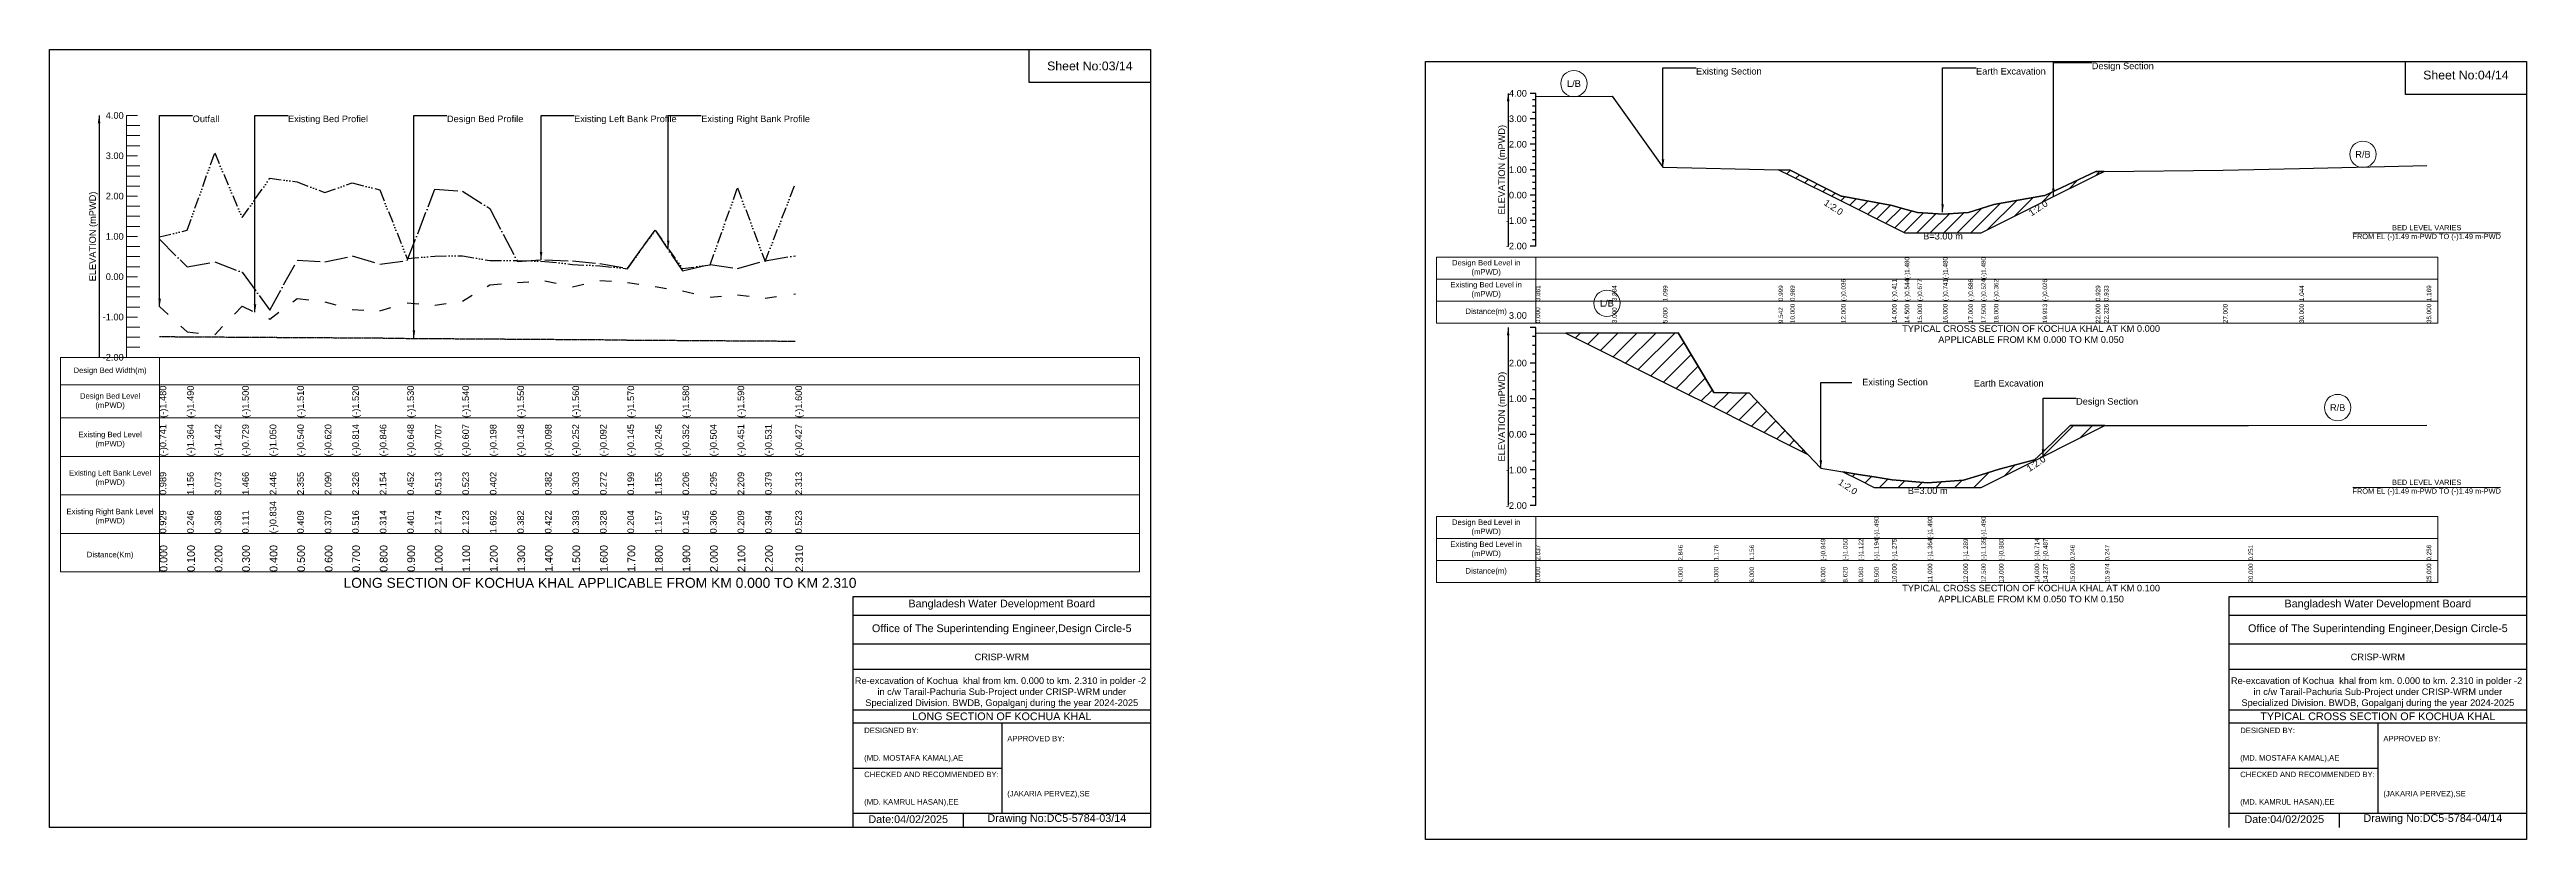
# Model space of a CAD drawing. Header units: inches. Extents: x 91000 to 258000, y -5743 to 6664.
# Drawn here: x 120000 to 138000, y -5743 to 0 of the extents above; entities that cross this region are included whole.
import ezdxf

# ---------------------------------------------------------------- set-up
doc = ezdxf.new("R2010")
doc.units = ezdxf.units.IN
doc.header["$LTSCALE"] = 7
doc.header["$MEASUREMENT"] = 0
for name, pattern in [('ACAD_ISO03W100', [30, 12, -18]), ('ACAD_ISO04W100', [30, 24, -3, 0, -3]), ('ACAD_ISO14W100', [24, 12, -3, 0, -3, 0, -3, 0, -3]), ('CENTER', [2, 1.25, -0.25, 0.25, -0.25])]:
    doc.linetypes.add(name, pattern=pattern)
for name, color, linetype, lineweight in [('Cross section Data Border', 7, 'Continuous', 9), ('Cross Section Labels', 7, 'Continuous', 9), ('Design Bed Level Long Section', 7, 'CENTER', 25), ('Existing Bed Level for Long Section', 7, 'ACAD_ISO03W100', 25), ('Existing Left Bank of Long section', 7, 'ACAD_ISO04W100', 25), ('Existing Right Bank of Long Section', 7, 'ACAD_ISO14W100', 25), ('Existing_Bed_Level for Xsection', 7, 'Continuous', 25), ('Long Section Border', 7, 'Continuous', 9), ('Long Section Labels', 7, 'Continuous', 9), ('Vscale for Long Section', 7, 'Continuous', 9)]:
    doc.layers.add(name, color=color, linetype=linetype, lineweight=lineweight)
doc.styles.get("Standard").update_dxf_attribs({"font": 'arial.ttf'})
doc.dimstyles.get("Standard").update_dxf_attribs({"dimtxt": 0.18, "dimasz": 0.18, "dimexe": 0.18, "dimexo": 0.0625, "dimgap": 0.09, "dimtad": 0, "dimtih": 1, "dimtoh": 1, "dimdec": 4, "dimzin": 0, "dimdsep": 46, "dimtxsty": 'Standard', "dimcen": 0.09, "dimadec": 0, "dimazin": 0, "dimtfac": 1, "dimtdec": 4, "dimtofl": 0, "dimtmove": 0, "dimatfit": 3, "dimfxl": 1, "dimtolj": 1, "dimtzin": 0, "dimarcsym": 0})
pattern_1 = [(45, (0, -87.28), (-68.677746, 68.677746), [])]

msp = doc.modelspace()

# ---------------------------------------------------------------- hatches: boundary and pattern name
at = {"layer": 'Existing_Bed_Level for Xsection'}
h = msp.add_hatch(dxfattribs=at)
h.set_pattern_fill('ANSI31', color=256, scale=555, style=0)
h.paths.add_polyline_path([(132565, -874), (132650, -916), (133020, -1101), (133024, -1103), (133390, -1286), (133482, -1333), (133575, -1333), (133760, -1333), (133945, -1333), (134038, -1333), (134130, -1286), (134484, -1110), (134500, -1101), (134870, -916), (134930, -886), (134870, -887), (134500, -1061), (134484, -1064), (134130, -1126), (134038, -1156), (133945, -1186), (133760, -1196), (133575, -1184), (133482, -1160), (133390, -1135), (133024, -1066), (133020, -1066), (132650, -876)])
h = msp.add_hatch(dxfattribs=at)
h.set_pattern_fill('ANSI31', color=256, scale=777, style=0)
h.set_pattern_definition(pattern_1)
h.paths.add_polyline_path([(131018, -2063), (131836, -2472), (132095, -2601), (132354, -2731), (132774, -2941), (132354, -2499), (132095, -2493), (131836, -2061)])
h = msp.add_hatch(dxfattribs=at)
h.set_pattern_fill('ANSI31', color=256, scale=777, style=0)
h.set_pattern_definition(pattern_1)
h.paths.add_polyline_path([(133033, -3070), (133147, -3127), (133260, -3184), (133390, -3184), (133649, -3184), (133908, -3184), (134038, -3184), (134167, -3119), (134426, -2990), (134487, -2959), (134685, -2860), (134937, -2734), (134685, -2734), (134487, -2924), (134426, -2983), (134167, -3052), (134038, -3092), (133908, -3132), (133649, -3151), (133390, -3128), (133260, -3107), (133147, -3089)])

# ---------------------------------------------------------------- linework, layer by layer
for points in [[(120000, 0), (128000, 0), (128000, -5656), (120000, -5656)], [(127120, 0), (128000, 0), (128000, -240), (127120, -240)], [(130000, -87), (138000, -87), (138000, -5743), (130000, -5743)], [(137120, -87), (138000, -87), (138000, -327), (137120, -327)]]:
    msp.add_lwpolyline(points, close=True)
for points in [[(125840, -5656), (125840, -3976), (128000, -3976)], [(125840, -4112), (128000, -4112)], [(135840, -5656), (135840, -3976), (138000, -3976)], [(135840, -4112), (138000, -4112)], [(125840, -4320), (128000, -4320)], [(135840, -4320), (138000, -4320)], [(125840, -4504), (128000, -4504)], [(135840, -4504), (138000, -4504)], [(125840, -4800), (128000, -4800)], [(135840, -4800), (138000, -4800)], [(125840, -4896), (128000, -4896)], [(126920, -4896), (126920, -5552)], [(135840, -4896), (138000, -4896)], [(136920, -4896), (136920, -5552)], [(125840, -5224), (126920, -5224)], [(135840, -5224), (136920, -5224)], [(125840, -5552), (128000, -5552)], [(126640, -5552), (126640, -5656)], [(135840, -5552), (138000, -5552)], [(136640, -5552), (136640, -5656)]]:
    msp.add_lwpolyline(points)
at = {"layer": 'Cross section Data Border'}
for points in [[(130080, -1509), (137355, -1509), (137355, -1989), (130080, -1989)], [(130080, -3396), (137355, -3396), (137355, -3876), (130080, -3876)]]:
    msp.add_lwpolyline(points, close=True, dxfattribs=at)
for points in [[(130800, -1509), (130800, -1989)], [(130080, -1669), (137355, -1669)], [(130080, -1829), (137355, -1829)], [(130800, -3396), (130800, -3876)], [(130080, -3556), (137355, -3556)], [(130080, -3716), (137355, -3716)]]:
    msp.add_lwpolyline(points, dxfattribs=at)
at = {"layer": 'Cross Section Labels'}
for points in [[(136739, -1333), (137811, -1333)], [(136739, -3184), (137811, -3184)]]:
    msp.add_lwpolyline(points, dxfattribs=at)
for centre in [(131078, -248), (136812, -762), (131318, -1845), (136628, -2603)]:
    msp.add_circle(centre, 96, dxfattribs=at)
at = {"layer": 'Design Bed Level Long Section'}
msp.add_lwpolyline([(120800, -2086), (121000, -2089), (121200, -2089), (121400, -2092), (121600, -2092), (121800, -2094), (122000, -2094), (122200, -2097), (122400, -2097), (122600, -2100), (122800, -2100), (123000, -2103), (123200, -2103), (123400, -2106), (123600, -2106), (123800, -2109), (124000, -2109), (124200, -2112), (124400, -2112), (124600, -2115), (124800, -2115), (125000, -2118), (125200, -2118), (125420, -2121)], dxfattribs=at)
at = {"layer": 'Existing Bed Level for Long Section'}
msp.add_lwpolyline([(120800, -1869), (121000, -2052), (121200, -2075), (121400, -1866), (121600, -1960), (121800, -1810), (122000, -1834), (122200, -1891), (122400, -1900), (122600, -1842), (122800, -1859), (123000, -1830), (123200, -1710), (123400, -1695), (123600, -1681), (123800, -1726), (124000, -1679), (124200, -1694), (124400, -1724), (124600, -1755), (124800, -1800), (125000, -1784), (125200, -1808), (125420, -1777)], dxfattribs=at)
at = {"layer": 'Existing Left Bank of Long section'}
msp.add_lwpolyline([(120800, -1380), (121000, -1580), (121200, -1544), (121400, -1619), (121600, -1896), (121800, -1532), (122000, -1544), (122200, -1501), (122400, -1560), (122600, -1535), (122800, -1015), (123000, -1030), (123200, -1156), (123400, -1540), (123600, -1528), (123800, -1537), (124000, -1556), (124200, -1592), (124400, -1313), (124600, -1610), (124800, -1562), (125000, -1591), (125200, -1537), (125420, -1499)], dxfattribs=at)
at = {"layer": 'Existing Right Bank of Long Section'}
msp.add_lwpolyline([(120800, -1362), (121000, -1313), (121200, -752), (121400, -1222), (121600, -935), (121800, -962), (122000, -1040), (122200, -970), (122400, -1021), (122600, -1520), (122800, -1502), (123000, -1499), (123200, -1534), (123400, -1534), (123600, -1540), (123800, -1563), (124000, -1572), (124200, -1594), (124400, -1314), (124600, -1592), (124800, -1566), (125000, -1005), (125200, -1541), (125420, -974)], dxfattribs=at)
at = {"layer": 'Existing_Bed_Level for Xsection'}
for points in [[(130800, -319), (130760, -319)], [(130800, -1429), (130800, -1244), (130800, -1059), (130800, -874), (130800, -689), (130800, -504), (130800, -319)], [(130800, -341), (131355, -340), (131725, -856), (132565, -874), (132650, -876), (133020, -1066), (133024, -1066), (133390, -1135), (133482, -1160), (133482, -1160), (133575, -1184), (133760, -1196), (133760, -1196), (133945, -1186), (134038, -1156), (134038, -1156), (134130, -1126), (134484, -1064), (134500, -1061), (134870, -887), (134930, -886), (135795, -876), (136350, -866), (137275, -843)], [(130800, -504), (130760, -504)], [(130800, -365), (130776, -365)], [(130800, -411), (130776, -411)], [(130800, -458), (130776, -458)], [(130800, -689), (130760, -689)], [(130800, -550), (130776, -550)], [(130800, -596), (130776, -596)], [(130800, -643), (130776, -643)], [(130800, -874), (130760, -874)], [(130800, -735), (130776, -735)], [(130800, -781), (130776, -781)], [(130800, -828), (130776, -828)], [(130800, -1059), (130760, -1059)], [(130800, -920), (130776, -920)], [(130800, -966), (130776, -966)], [(130800, -1013), (130776, -1013)], [(130800, -1244), (130760, -1244)], [(130800, -1105), (130776, -1105)], [(130800, -1151), (130776, -1151)], [(130800, -1198), (130776, -1198)], [(130800, -1429), (130760, -1429)], [(130800, -1290), (130776, -1290)], [(130800, -1336), (130776, -1336)], [(130800, -1383), (130776, -1383)], [(130800, -2021), (130760, -2021)], [(130800, -2086), (130776, -2086)], [(130800, -2151), (130776, -2151)], [(130800, -3316), (130800, -3057), (130800, -2798), (130800, -2539), (130800, -2280), (130800, -2021)], [(130800, -2063), (131836, -2061), (132095, -2493), (132354, -2499), (132872, -3044), (133033, -3070), (133147, -3089), (133260, -3107), (133260, -3107), (133390, -3128), (133649, -3151), (133649, -3151), (133908, -3132), (134038, -3092), (134038, -3092), (134167, -3052), (134426, -2983), (134487, -2924), (134685, -2734), (134937, -2734), (135980, -2733), (137275, -2732)], [(130800, -2280), (130760, -2280)], [(130800, -2215), (130776, -2215)], [(130800, -2345), (130776, -2345)], [(130800, -2410), (130776, -2410)], [(130800, -2474), (130776, -2474)], [(130800, -2539), (130760, -2539)], [(130800, -2604), (130776, -2604)], [(130800, -2669), (130776, -2669)], [(130800, -2798), (130760, -2798)], [(130800, -2733), (130776, -2733)], [(130800, -2863), (130776, -2863)], [(130800, -3057), (130760, -3057)], [(130800, -2928), (130776, -2928)], [(130800, -2992), (130776, -2992)], [(130800, -3122), (130776, -3122)], [(130800, -3187), (130776, -3187)], [(130800, -3316), (130760, -3316)], [(130800, -3251), (130776, -3251)]]:
    msp.add_lwpolyline(points, dxfattribs=at)
for points in [[(132565, -874), (132650, -916), (133020, -1101), (133024, -1103), (133390, -1286), (133482, -1333), (133482, -1333), (133575, -1333), (133760, -1333), (133760, -1333), (133945, -1333), (134038, -1333), (134038, -1333), (134130, -1286), (134484, -1110), (134500, -1101), (134870, -916), (134930, -886), (134930, -886), (134930, -886), (134870, -887), (134500, -1061), (134484, -1064), (134130, -1126), (134038, -1156), (134038, -1156), (133945, -1186), (133760, -1196), (133760, -1196), (133575, -1184), (133482, -1160), (133482, -1160), (133390, -1135), (133024, -1066), (133020, -1066), (132650, -876)], [(131018, -2063), (131836, -2472), (132095, -2601), (132354, -2731), (132774, -2941), (132354, -2499), (132095, -2493), (131836, -2061)], [(133033, -3070), (133033, -3070), (133147, -3127), (133260, -3184), (133260, -3184), (133390, -3184), (133649, -3184), (133649, -3184), (133908, -3184), (134038, -3184), (134038, -3184), (134167, -3119), (134426, -2990), (134487, -2959), (134685, -2860), (134937, -2734), (134685, -2734), (134487, -2924), (134426, -2983), (134167, -3052), (134038, -3092), (134038, -3092), (133908, -3132), (133649, -3151), (133649, -3151), (133390, -3128), (133260, -3107), (133260, -3107), (133147, -3089), (133033, -3070)]]:
    msp.add_lwpolyline(points, close=True, dxfattribs=at)
at = {"layer": 'Long Section Border'}
msp.add_lwpolyline([(120080, -2238), (127920, -2238), (127920, -3798), (120080, -3798)], close=True, dxfattribs=at)
for points in [[(120800, -2238), (120800, -3798)], [(120080, -2438), (127920, -2438)], [(120080, -2678), (127920, -2678)], [(120080, -2958), (127920, -2958)], [(120080, -3238), (127920, -3238)], [(120080, -3518), (127920, -3518)]]:
    msp.add_lwpolyline(points, dxfattribs=at)
at = {"layer": 'Vscale for Long Section'}
for points in [[(120560, -2238), (120560, -1945), (120560, -1652), (120560, -1359), (120560, -1066), (120560, -773), (120560, -480)], [(120560, -480), (120640, -480)], [(120560, -553), (120656, -553)], [(120560, -626), (120656, -626)], [(120560, -700), (120656, -700)], [(120560, -773), (120640, -773)], [(120560, -846), (120656, -846)], [(120560, -920), (120656, -920)], [(120560, -993), (120656, -993)], [(120560, -1066), (120640, -1066)], [(120560, -1139), (120656, -1139)], [(120560, -1212), (120656, -1212)], [(120560, -1286), (120656, -1286)], [(120560, -1359), (120640, -1359)], [(120560, -1432), (120656, -1432)], [(120560, -1506), (120656, -1506)], [(120560, -1579), (120656, -1579)], [(120560, -1652), (120640, -1652)], [(120560, -1725), (120656, -1725)], [(120560, -1798), (120656, -1798)], [(120560, -1872), (120656, -1872)], [(120560, -1945), (120640, -1945)], [(120560, -2018), (120656, -2018)], [(120560, -2092), (120656, -2092)], [(120560, -2165), (120656, -2165)], [(120560, -2238), (120640, -2238)]]:
    msp.add_lwpolyline(points, dxfattribs=at)

# ---------------------------------------------------------------- texts
at = {"attachment_point": 5}
for s, insert, char_height in [('Sheet No:03/14', (127560, -120), 64), ('Sheet No:04/14', (137560, -186), 64), ('Bangladesh Water Development Board', (126920, -4036), 56), ('Bangladesh Water Development Board', (136920, -4036), 56), ('Office of The Superintending Engineer,Design Circle-5', (126920, -4216), 56), ('Office of The Superintending Engineer,Design Circle-5', (136920, -4216), 56)]:
    msp.add_mtext(s, dxfattribs=dict(at, insert=insert, char_height=char_height))
for s, insert, char_height, width, attachment_point in [('CRISP-WRM', (126920, -4416), 48, 2240, 5), ('CRISP-WRM', (136920, -4416), 48, 2240, 5), ('Re-excavation of Kochua  khal from km. 0.000 to km. 2.310 in polder -2  in c/w Tarail-Pachuria Sub-Project under CRISP-WRM under Specialized Division. BWDB, Gopalganj during the year 2024-2025', (126920, -4676), 48, 2160, 5), ('Re-excavation of Kochua  khal from km. 0.000 to km. 2.310 in polder -2  in c/w Tarail-Pachuria Sub-Project under CRISP-WRM under Specialized Division. BWDB, Gopalganj during the year 2024-2025', (136920, -4676), 48, 2160, 5), ('LONG SECTION OF KOCHUA KHAL', (126920, -4848), 56, 2240, 5), ('TYPICAL CROSS SECTION OF KOCHUA KHAL', (136920, -4848), 56, 2240, 5), ('DESIGNED BY:^J^J^J(MD. MOSTAFA KAMAL),AE', (125920, -5056), 40, 1120, 4), ('APPROVED BY:^J^J^J^J^J^J(JAKARIA PERVEZ),SE', (126960, -5216), 40, 1120, 4), ('DESIGNED BY:^J^J^J(MD. MOSTAFA KAMAL),AE', (135920, -5056), 40, 1120, 4), ('APPROVED BY:^J^J^J^J^J^J(JAKARIA PERVEZ),SE', (136960, -5216), 40, 1120, 4), ('CHECKED AND RECOMMENDED BY:^J^J^J(MD. KAMRUL HASAN),EE', (125920, -5376), 40, 1120, 4), ('CHECKED AND RECOMMENDED BY:^J^J^J(MD. KAMRUL HASAN),EE', (135920, -5376), 40, 1120, 4), ('Date:04/02/2025', (126240, -5596), 56, 1120, 5), ('Drawing No:DC5-5784-03/14', (127320, -5596), 56, 1760, 5), ('Date:04/02/2025', (136240, -5596), 56, 1120, 5), ('Drawing No:DC5-5784-04/14', (137320, -5596), 56, 1760, 5)]:
    msp.add_mtext(s, dxfattribs=dict(insert=insert, char_height=char_height, width=width, attachment_point=attachment_point))
at = {"layer": 'Cross section Data Border', "char_height": 40, "width": 640, "attachment_point": 5}
for s, insert in [('Design Bed Level in (mPWD)', (130440, -1589)), ('Existing Bed Level in (mPWD)', (130440, -1749)), ('Distance(m)', (130440, -1909)), ('Design Bed Level in (mPWD)', (130440, -3476)), ('Existing Bed Level in (mPWD)', (130440, -3636)), ('Distance(m)', (130440, -3796))]:
    msp.add_mtext(s, dxfattribs=dict(at, insert=insert))
at = {"layer": 'Cross Section Labels'}
for s, insert, char_height, attachment_point in [('Existing Section', (131965, -134), 48, 1), ('Earth Excavation', (134000, -134), 48, 1), ('Design Section', (134841, -95), 48, 1), ('L/B', (131078, -248), 48, 5), ('R/B', (136812, -762), 48, 5), ('B=3.00 m', (133760, -1333), 48, 2), ('BED LEVEL VARIES ^JFROM EL (-)1.49 m-PWD TO (-)1.49 m-PWD', (137275, -1333), 38.4, 5), ('L/B', (131318, -1845), 48, 5), ('TYPICAL CROSS SECTION OF KOCHUA KHAL AT KM 0.000^JAPPLICABLE FROM KM 0.000 TO KM 0.050', (134400, -2069), 48, 5), ('Existing Section', (133173, -2394), 48, 1), ('Earth Excavation', (133984, -2402), 48, 1), ('Design Section', (134727, -2534), 48, 1), ('R/B', (136628, -2603), 48, 5), ('B=3.00 m', (133649, -3184), 48, 2), ('BED LEVEL VARIES ^JFROM EL (-)1.49 m-PWD TO (-)1.49 m-PWD', (137275, -3184), 38.4, 5), ('TYPICAL CROSS SECTION OF KOCHUA KHAL AT KM 0.100^JAPPLICABLE FROM KM 0.050 TO KM 0.150', (134400, -3956), 48, 5)]:
    msp.add_mtext(s, dxfattribs=dict(at, insert=insert, char_height=char_height, attachment_point=attachment_point))
at = {"layer": 'Cross Section Labels', "char_height": 48, "attachment_point": 2}
for insert, rotation in [((132978, -1127), 326.3099), ((134438, -1133), 33.6901), ((134423, -2991), 33.6901), ((133082, -3159), 326.3099)]:
    msp.add_mtext('1:2.0', dxfattribs=dict(at, insert=insert, rotation=rotation))
at = {"layer": 'Existing_Bed_Level for Xsection', "char_height": 48, "attachment_point": 6}
for s, insert in [('4.00', (130736, -319)), ('3.00', (130736, -504)), ('2.00', (130736, -689)), ('1.00', (130736, -874)), ('0.00', (130736, -1059)), ('-1.00', (130736, -1244)), ('-2.00', (130736, -1429)), ('3.00', (130736, -1934)), ('2.00', (130736, -2280)), ('1.00', (130736, -2539)), ('0.00', (130736, -2798)), ('-1.00', (130736, -3057)), ('-2.00', (130736, -3316))]:
    msp.add_mtext(s, dxfattribs=dict(at, insert=insert))
at = {"layer": 'Existing_Bed_Level for Xsection', "rotation": 90}
for s, insert, char_height, attachment_point in [('ELEVATION (mPWD)', (130560, -874), 48, 5), ('(-)1.480', (133482, -1669), 32.8, 1), ('(-)1.480', (133760, -1669), 32.8, 1), ('(-)1.480', (134038, -1669), 32.8, 1), ('3.881', (130800, -1829), 32.8, 1), ('3.884', (131355, -1829), 32.8, 1), ('1.099', (131725, -1829), 32.8, 1), ('0.999', (132565, -1829), 32.8, 1), ('0.989', (132650, -1829), 32.8, 1), ('(-)0.036', (133020, -1829), 32.8, 1), ('(-)0.411', (133390, -1829), 32.8, 1), ('(-)0.544', (133482, -1829), 32.8, 1), ('(-)0.677', (133575, -1829), 32.8, 1), ('(-)0.741', (133760, -1829), 32.8, 1), ('(-)0.686', (133945, -1829), 32.8, 1), ('(-)0.524', (134038, -1829), 32.8, 1), ('(-)0.362', (134130, -1829), 32.8, 1), ('(-)0.026', (134484, -1829), 32.8, 1), ('0.929', (134870, -1829), 32.8, 1), ('0.933', (134930, -1829), 32.8, 1), ('1.044', (136350, -1829), 32.8, 1), ('1.169', (137275, -1829), 32.8, 1), ('0.000', (130800, -1989), 32.8, 1), ('3.000', (131355, -1989), 32.8, 1), ('5.000', (131725, -1989), 32.8, 1), ('9.542', (132565, -1989), 32.8, 1), ('10.000', (132650, -1989), 32.8, 1), ('12.000', (133020, -1989), 32.8, 1), ('14.000', (133390, -1989), 32.8, 1), ('14.500', (133482, -1989), 32.8, 1), ('15.000', (133575, -1989), 32.8, 1), ('16.000', (133760, -1989), 32.8, 1), ('17.000', (133945, -1989), 32.8, 1), ('17.500', (134038, -1989), 32.8, 1), ('18.000', (134130, -1989), 32.8, 1), ('19.913', (134484, -1989), 32.8, 1), ('22.000', (134870, -1989), 32.8, 1), ('22.326', (134930, -1989), 32.8, 1), ('27.000', (135795, -1989), 32.8, 1), ('30.000', (136350, -1989), 32.8, 1), ('35.000', (137275, -1989), 32.8, 1), ('ELEVATION (mPWD)', (130560, -2669), 48, 5), ('(-)1.490', (133260, -3556), 32.8, 1), ('(-)1.490', (133649, -3556), 32.8, 1), ('(-)1.490', (134038, -3556), 32.8, 1), ('(-)0.949', (132872, -3716), 32.8, 1), ('(-)1.050', (133033, -3716), 32.8, 1), ('(-)1.122', (133147, -3716), 32.8, 1), ('(-)1.194', (133260, -3716), 32.8, 1), ('(-)1.275', (133390, -3716), 32.8, 1), ('(-)1.364', (133649, -3716), 32.8, 1), ('(-)1.289', (133908, -3716), 32.8, 1), ('(-)1.135', (134038, -3716), 32.8, 1), ('(-)0.980', (134167, -3716), 32.8, 1), ('(-)0.714', (134426, -3716), 32.8, 1), ('(-)0.487', (134487, -3716), 32.8, 1), ('2.837', (130800, -3716), 32.8, 1), ('0.000', (130800, -3876), 32.8, 1), ('2.846', (131836, -3716), 32.8, 1), ('4.000', (131836, -3876), 32.8, 1), ('1.176', (132095, -3716), 32.8, 1), ('5.000', (132095, -3876), 32.8, 1), ('1.156', (132354, -3716), 32.8, 1), ('6.000', (132354, -3876), 32.8, 1), ('8.000', (132872, -3876), 32.8, 1), ('8.620', (133033, -3876), 32.8, 1), ('9.060', (133147, -3876), 32.8, 1), ('9.500', (133260, -3876), 32.8, 1), ('10.000', (133390, -3876), 32.8, 1), ('11.000', (133649, -3876), 32.8, 1), ('12.000', (133908, -3876), 32.8, 1), ('12.500', (134038, -3876), 32.8, 1), ('13.000', (134167, -3876), 32.8, 1), ('14.000', (134426, -3876), 32.8, 1), ('14.237', (134487, -3876), 32.8, 1), ('0.246', (134685, -3716), 32.8, 1), ('15.000', (134685, -3876), 32.8, 1), ('0.247', (134937, -3716), 32.8, 1), ('15.974', (134937, -3876), 32.8, 1), ('0.251', (135980, -3716), 32.8, 1), ('20.000', (135980, -3876), 32.8, 1), ('0.256', (137275, -3716), 32.8, 1), ('25.000', (137275, -3876), 32.8, 1)]:
    msp.add_mtext(s, dxfattribs=dict(at, insert=insert, char_height=char_height, attachment_point=attachment_point))
at = {"layer": 'Long Section Border', "attachment_point": 5}
for s, insert, char_height in [('Design Bed Width(m)', (120440, -2338), 40), ('Design Bed Level^J(mPWD)', (120440, -2558), 40), ('Existing Bed Level^J(mPWD)', (120440, -2838), 40), ('Existing Left Bank Level^J(mPWD)', (120440, -3118), 40), ('Existing Right Bank Level^J(mPWD)', (120440, -3398), 40), ('Distance(Km)', (120440, -3678), 40), ('LONG SECTION OF KOCHUA KHAL APPLICABLE FROM KM 0.000 TO KM 2.310', (124000, -3878), 72)]:
    msp.add_mtext(s, dxfattribs=dict(at, insert=insert, char_height=char_height))
at = {"layer": 'Long Section Labels', "char_height": 48, "attachment_point": 1}
for s, insert in [('Outfall', (121040, -480)), ('Existing Bed Profiel', (121733, -480)), ('Design Bed Profile', (122888, -480)), ('Existing Left Bank Profile', (123812, -480)), ('Existing Right Bank Profile', (124736, -480))]:
    msp.add_mtext(s, dxfattribs=dict(at, insert=insert))
at = {"layer": 'Vscale for Long Section', "char_height": 48, "attachment_point": 6}
for s, insert in [('4.00', (120539, -480)), ('3.00', (120539, -773)), ('2.00', (120539, -1066)), ('1.00', (120539, -1359)), ('0.00', (120539, -1652)), ('-1.00', (120539, -1945)), ('-2.00', (120539, -2238))]:
    msp.add_mtext(s, dxfattribs=dict(at, insert=insert))
at = {"layer": 'Vscale for Long Section', "rotation": 90}
for s, insert, char_height, attachment_point in [('ELEVATION (mPWD)', (120320, -1359), 48, 5), ('(-)1.480', (120800, -2678), 48, 1), ('(-)1.490', (121000, -2678), 48, 1), ('(-)1.490', (121000, -2678), 48, 1), ('(-)1.500', (121400, -2678), 48, 1), ('(-)1.500', (121400, -2678), 48, 1), ('(-)1.510', (121800, -2678), 48, 1), ('(-)1.510', (121800, -2678), 48, 1), ('(-)1.520', (122200, -2678), 48, 1), ('(-)1.520', (122200, -2678), 48, 1), ('(-)1.530', (122600, -2678), 48, 1), ('(-)1.530', (122600, -2678), 48, 1), ('(-)1.540', (123000, -2678), 48, 1), ('(-)1.540', (123000, -2678), 48, 1), ('(-)1.550', (123400, -2678), 48, 1), ('(-)1.550', (123400, -2678), 48, 1), ('(-)1.560', (123800, -2678), 48, 1), ('(-)1.560', (123800, -2678), 48, 1), ('(-)1.570', (124200, -2678), 48, 1), ('(-)1.570', (124200, -2678), 48, 1), ('(-)1.580', (124600, -2678), 48, 1), ('(-)1.580', (124600, -2678), 48, 1), ('(-)1.590', (125000, -2678), 48, 1), ('(-)1.590', (125000, -2678), 48, 1), ('(-)1.600', (125420, -2678), 48, 1), ('(-)0.741', (120800, -2958), 48, 1), ('(-)1.364', (121000, -2958), 48, 1), ('(-)1.442', (121200, -2958), 48, 1), ('(-)0.729', (121400, -2958), 48, 1), ('(-)1.050', (121600, -2958), 48, 1), ('(-)0.540', (121800, -2958), 48, 1), ('(-)0.620', (122000, -2958), 48, 1), ('(-)0.814', (122200, -2958), 48, 1), ('(-)0.846', (122400, -2958), 48, 1), ('(-)0.648', (122600, -2958), 48, 1), ('(-)0.707', (122800, -2958), 48, 1), ('(-)0.607', (123000, -2958), 48, 1), ('(-)0.198', (123200, -2958), 48, 1), ('(-)0.148', (123400, -2958), 48, 1), ('(-)0.098', (123600, -2958), 48, 1), ('(-)0.252', (123800, -2958), 48, 1), ('(-)0.092', (124000, -2958), 48, 1), ('(-)0.145', (124200, -2958), 48, 1), ('(-)0.245', (124400, -2958), 48, 1), ('(-)0.352', (124600, -2958), 48, 1), ('(-)0.504', (124800, -2958), 48, 1), ('(-)0.451', (125000, -2958), 48, 1), ('(-)0.531', (125200, -2958), 48, 1), ('(-)0.427', (125420, -2958), 48, 1), ('0.989', (120800, -3238), 48, 1), ('1.156', (121000, -3238), 48, 1), ('3.073', (121200, -3238), 48, 1), ('1.466', (121400, -3238), 48, 1), ('2.446', (121600, -3238), 48, 1), ('2.355', (121800, -3238), 48, 1), ('2.090', (122000, -3238), 48, 1), ('2.326', (122200, -3238), 48, 1), ('2.154', (122400, -3238), 48, 1), ('0.452', (122600, -3238), 48, 1), ('0.513', (122800, -3238), 48, 1), ('0.523', (123000, -3238), 48, 1), ('0.402', (123200, -3238), 48, 1), ('0.402', (123200, -3238), 48, 1), ('0.382', (123600, -3238), 48, 1), ('0.303', (123800, -3238), 48, 1), ('0.272', (124000, -3238), 48, 1), ('0.199', (124200, -3238), 48, 1), ('1.155', (124400, -3238), 48, 1), ('0.206', (124600, -3238), 48, 1), ('0.295', (124800, -3238), 48, 1), ('2.209', (125000, -3238), 48, 1), ('0.379', (125200, -3238), 48, 1), ('2.313', (125420, -3238), 48, 1), ('0.929', (120800, -3518), 48, 1), ('0.246', (121000, -3518), 48, 1), ('0.368', (121200, -3518), 48, 1), ('0.111', (121400, -3518), 48, 1), ('(-)0.834', (121600, -3518), 48, 1), ('0.409', (121800, -3518), 48, 1), ('0.370', (122000, -3518), 48, 1), ('0.516', (122200, -3518), 48, 1), ('0.314', (122400, -3518), 48, 1), ('0.401', (122600, -3518), 48, 1), ('2.174', (122800, -3518), 48, 1), ('2.123', (123000, -3518), 48, 1), ('1.692', (123200, -3518), 48, 1), ('0.382', (123400, -3518), 48, 1), ('0.422', (123600, -3518), 48, 1), ('0.393', (123800, -3518), 48, 1), ('0.328', (124000, -3518), 48, 1), ('0.204', (124200, -3518), 48, 1), ('1.157', (124400, -3518), 48, 1), ('0.145', (124600, -3518), 48, 1), ('0.306', (124800, -3518), 48, 1), ('0.209', (125000, -3518), 48, 1), ('0.394', (125200, -3518), 48, 1), ('0.523', (125420, -3518), 48, 1), ('0.000', (120800, -3798), 56, 1), ('0.100', (121000, -3798), 56, 1), ('0.200', (121200, -3798), 56, 1), ('0.300', (121400, -3798), 56, 1), ('0.400', (121600, -3798), 56, 1), ('0.500', (121800, -3798), 56, 1), ('0.600', (122000, -3798), 56, 1), ('0.700', (122200, -3798), 56, 1), ('0.800', (122400, -3798), 56, 1), ('0.900', (122600, -3798), 56, 1), ('1.000', (122800, -3798), 56, 1), ('1.100', (123000, -3798), 56, 1), ('1.200', (123200, -3798), 56, 1), ('1.300', (123400, -3798), 56, 1), ('1.400', (123600, -3798), 56, 1), ('1.500', (123800, -3798), 56, 1), ('1.600', (124000, -3798), 56, 1), ('1.700', (124200, -3798), 56, 1), ('1.800', (124400, -3798), 56, 1), ('1.900', (124600, -3798), 56, 1), ('2.000', (124800, -3798), 56, 1), ('2.100', (125000, -3798), 56, 1), ('2.200', (125200, -3798), 56, 1), ('2.310', (125420, -3798), 56, 1)]:
    msp.add_mtext(s, dxfattribs=dict(at, insert=insert, char_height=char_height, attachment_point=attachment_point))

# ---------------------------------------------------------------- leaders
at = {"layer": 'Cross Section Labels', "annotation_type": 0, "has_hookline": 1, "hookline_direction": 0}
for points, text_width in [([(131725, -856), (131725, -134), (131965, -134)], 467), ([(133757, -1182), (133757, -134), (134000, -134)], 497), ([(134562, -1070), (134562, -95), (134841, -95)], 441), ([(132872, -3044), (132872, -2421), (133098, -2421)], 467), ([(134487, -2964), (134487, -2534), (134727, -2534)], 441)]:
    msp.add_leader(points, dimstyle='Standard', override={"dimasz": 57.6}, dxfattribs=dict(at, text_width=text_width))
at = {"layer": 'Existing_Bed_Level for Xsection'}
for points in [[(130600, -319), (130600, -1429)], [(130600, -2021), (130600, -3316)]]:
    msp.add_leader(points, dimstyle='Standard', override={"dimasz": 57.6}, dxfattribs=at)
at = {"layer": 'Long Section Labels', "annotation_type": 0, "has_hookline": 1, "hookline_direction": 0}
for points, text_width in [([(120800, -1869), (120800, -480), (121040, -480)], 186), ([(121493, -1909), (121493, -480), (121733, -480)], 571), ([(122648, -2100), (122648, -480), (122888, -480)], 547), ([(123572, -1530), (123572, -480), (123812, -480)], 737), ([(124496, -1447), (124496, -480), (124736, -480)], 782)]:
    msp.add_leader(points, dimstyle='Standard', override={"dimasz": 57.6}, dxfattribs=dict(at, text_width=text_width))
at = {"layer": 'Vscale for Long Section'}
msp.add_leader([(120360, -480), (120360, -2238)], dimstyle='Standard', override={"dimasz": 57.6}, dxfattribs=at)

doc.saveas('drawing.dxf')
